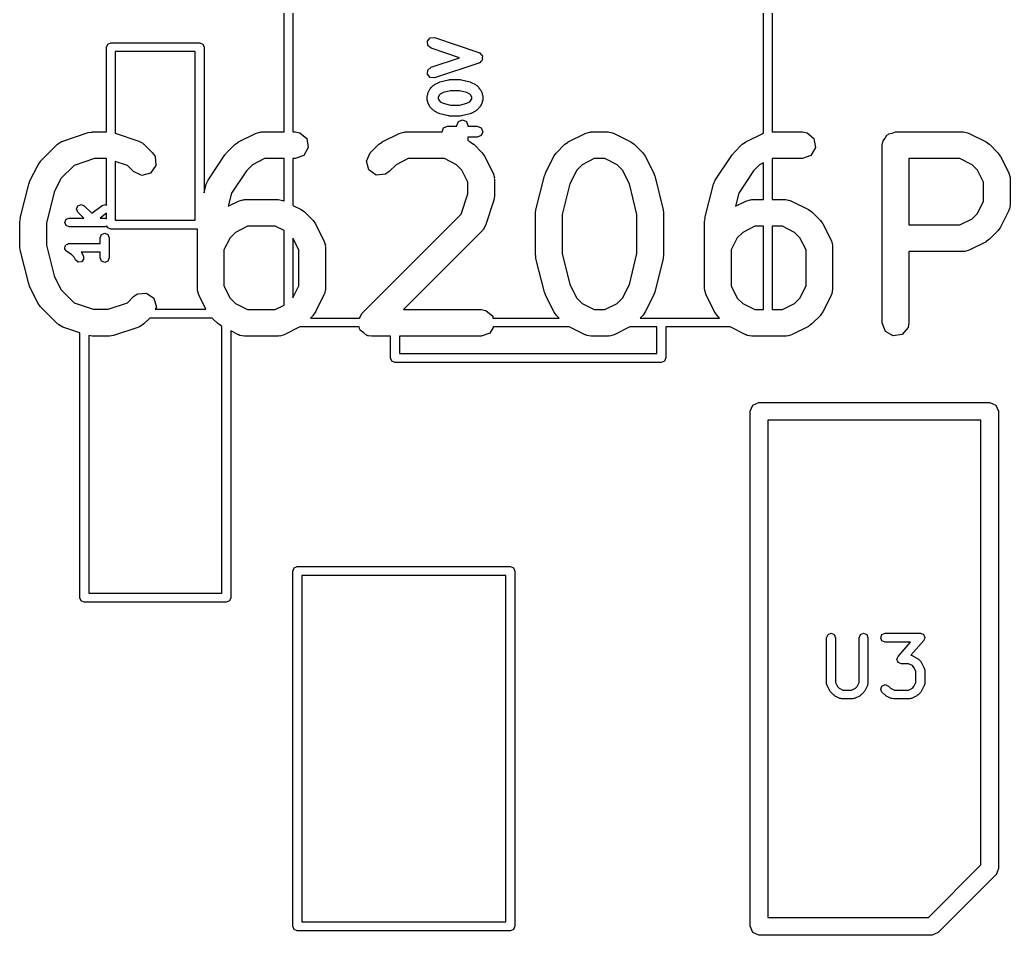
# Model space of a CAD drawing. Extents: x 97.5 to 143.9, y -109.8 to -49.
# Drawn here: x 112.99 to 118.56, y -104 to -98.85 of the extents above; entities that cross this region are included whole.
import ezdxf

# ---------------------------------------------------------------- set-up
doc = ezdxf.new("R2010")
doc.units = 0
doc.layers.add('BLACK', color=7, linetype='CONTINUOUS')

msp = doc.modelspace()

# ---------------------------------------------------------------- linework, layer by layer
at = {"layer": 'BLACK', "linetype": 'CONTINUOUS'}
for p, q in [((114.475, -99.4774), (114.475, -95.95)), ((114.525, -95.975), (114.525, -99.4774)), ((117.175, -99.4842), (117.175, -95.975)), ((117.225, -95.95), (117.225, -99.4774)), ((115.283, -98.9663), (115.299, -98.9482)), ((115.299, -98.9482), (115.323, -98.9465)), ((115.323, -98.9465), (115.573, -99.0299)), ((113.475, -99), (113.482, -98.9823)), ((113.475, -99.4774), (113.475, -99)), ((113.482, -98.9823), (113.5, -98.975)), ((113.5, -98.975), (114, -98.975)), ((114, -98.975), (114.018, -98.9823)), ((114.018, -98.9823), (114.025, -99)), ((114.025, -99), (114.025, -99.8193)), ((115.285, -98.9902), (115.283, -98.9663)), ((115.303, -99.0058), (115.285, -98.9902)), ((115.464, -99.0595), (115.303, -99.0058)), ((113.525, -99.025), (113.525, -99.4848)), ((113.975, -99.025), (113.525, -99.025)), ((113.975, -99.975), (113.975, -99.025)), ((115.303, -99.1132), (115.464, -99.0595)), ((115.573, -99.0299), (115.575, -99.0314)), ((115.575, -99.0314), (115.577, -99.0316)), ((115.577, -99.0316), (115.584, -99.0391)), ((115.584, -99.0391), (115.591, -99.0455)), ((115.591, -99.0455), (115.591, -99.0479)), ((115.591, -99.0479), (115.593, -99.0496)), ((115.593, -99.0496), (115.592, -99.0595)), ((115.592, -99.0595), (115.593, -99.0694)), ((115.285, -99.1289), (115.303, -99.1132)), ((115.573, -99.0892), (115.323, -99.1725)), ((115.575, -99.0876), (115.573, -99.0892)), ((115.577, -99.0875), (115.575, -99.0876)), ((115.584, -99.08), (115.577, -99.0875)), ((115.591, -99.0735), (115.584, -99.08)), ((115.593, -99.0694), (115.591, -99.0712)), ((115.591, -99.0712), (115.591, -99.0735)), ((115.283, -99.1527), (115.285, -99.1289)), ((115.299, -99.1708), (115.283, -99.1527)), ((115.323, -99.1725), (115.299, -99.1708)), ((115.301, -99.2327), (115.303, -99.2279)), ((115.303, -99.2279), (115.315, -99.216)), ((115.315, -99.216), (115.32, -99.214)), ((115.32, -99.214), (115.323, -99.2101)), ((115.323, -99.2101), (115.347, -99.1982)), ((115.347, -99.1982), (115.35, -99.198)), ((115.35, -99.198), (115.353, -99.1959)), ((115.353, -99.1959), (115.401, -99.184)), ((115.401, -99.184), (115.405, -99.1846)), ((115.405, -99.1846), (115.408, -99.183)), ((115.408, -99.183), (115.468, -99.183)), ((115.468, -99.183), (115.472, -99.1846)), ((115.472, -99.1846), (115.475, -99.184)), ((115.475, -99.184), (115.523, -99.1959)), ((115.523, -99.1959), (115.526, -99.198)), ((115.526, -99.198), (115.529, -99.1982)), ((115.529, -99.1982), (115.553, -99.2101)), ((115.553, -99.2101), (115.557, -99.214)), ((115.557, -99.214), (115.561, -99.216)), ((115.561, -99.216), (115.573, -99.2279)), ((115.573, -99.2279), (115.575, -99.2327)), ((115.282, -99.2738), (115.285, -99.2671)), ((115.282, -99.2976), (115.282, -99.2738)), ((115.285, -99.2598), (115.297, -99.236)), ((115.285, -99.2671), (115.285, -99.2598)), ((115.297, -99.236), (115.301, -99.2327)), ((115.351, -99.2685), (115.344, -99.2812)), ((115.344, -99.2812), (115.344, -99.2902)), ((115.355, -99.2638), (115.351, -99.2685)), ((115.372, -99.2557), (115.355, -99.2638)), ((115.412, -99.2455), (115.372, -99.2557)), ((115.464, -99.2455), (115.412, -99.2455)), ((115.505, -99.2557), (115.464, -99.2455)), ((115.521, -99.2638), (115.505, -99.2557)), ((115.526, -99.2685), (115.521, -99.2638)), ((115.532, -99.2812), (115.526, -99.2685)), ((115.532, -99.2902), (115.532, -99.2812)), ((115.575, -99.2327), (115.579, -99.236)), ((115.579, -99.236), (115.591, -99.2598)), ((115.591, -99.2598), (115.592, -99.2671)), ((115.592, -99.2671), (115.594, -99.2738)), ((115.594, -99.2738), (115.594, -99.2976)), ((115.285, -99.3043), (115.282, -99.2976)), ((115.285, -99.3116), (115.285, -99.3043)), ((115.297, -99.3354), (115.285, -99.3116)), ((115.301, -99.3388), (115.297, -99.3354)), ((115.303, -99.3435), (115.301, -99.3388)), ((115.315, -99.3554), (115.303, -99.3435)), ((115.344, -99.2902), (115.351, -99.3029)), ((115.351, -99.3029), (115.355, -99.3077)), ((115.355, -99.3077), (115.372, -99.3158)), ((115.372, -99.3158), (115.412, -99.3259)), ((115.412, -99.3259), (115.464, -99.3259)), ((115.464, -99.3259), (115.505, -99.3158)), ((115.505, -99.3158), (115.521, -99.3077)), ((115.521, -99.3077), (115.526, -99.3029)), ((115.526, -99.3029), (115.532, -99.2902)), ((115.573, -99.3435), (115.561, -99.3554)), ((115.575, -99.3388), (115.573, -99.3435)), ((115.579, -99.3354), (115.575, -99.3388)), ((115.591, -99.3116), (115.579, -99.3354)), ((115.592, -99.3043), (115.591, -99.3116)), ((115.594, -99.2976), (115.592, -99.3043)), ((115.32, -99.3574), (115.315, -99.3554)), ((115.323, -99.3613), (115.32, -99.3574)), ((115.347, -99.3732), (115.323, -99.3613)), ((115.35, -99.3734), (115.347, -99.3732)), ((115.353, -99.3756), (115.35, -99.3734)), ((115.401, -99.3875), (115.353, -99.3756)), ((115.405, -99.3869), (115.401, -99.3875)), ((115.408, -99.3884), (115.405, -99.3869)), ((115.468, -99.3884), (115.408, -99.3884)), ((115.472, -99.3869), (115.468, -99.3884)), ((115.475, -99.3875), (115.472, -99.3869)), ((115.523, -99.3756), (115.475, -99.3875)), ((115.526, -99.3734), (115.523, -99.3756)), ((115.529, -99.3732), (115.526, -99.3734)), ((115.553, -99.3613), (115.529, -99.3732)), ((115.557, -99.3574), (115.553, -99.3613)), ((115.561, -99.3554), (115.557, -99.3574)), ((115.365, -99.4762), (115.374, -99.4541)), ((115.374, -99.4541), (115.396, -99.4449)), ((115.396, -99.4449), (115.449, -99.4449)), ((115.449, -99.4405), (115.458, -99.4184)), ((115.449, -99.4449), (115.449, -99.4405)), ((115.458, -99.4184), (115.48, -99.4092)), ((115.48, -99.4092), (115.502, -99.4184)), ((115.502, -99.4184), (115.511, -99.4405)), ((115.511, -99.4405), (115.511, -99.4449)), ((115.511, -99.4449), (115.563, -99.4449)), ((115.563, -99.4449), (115.585, -99.4541)), ((115.585, -99.4541), (115.594, -99.4762)), ((113.229, -99.5288), (113.372, -99.4812)), ((113.372, -99.4812), (113.394, -99.4779)), ((113.394, -99.4779), (113.395, -99.4774)), ((113.395, -99.4774), (113.475, -99.4774)), ((113.525, -99.4848), (113.657, -99.5288)), ((114.219, -99.5329), (114.314, -99.4853)), ((114.314, -99.4853), (114.339, -99.4779)), ((114.339, -99.4779), (114.343, -99.4789)), ((114.343, -99.4789), (114.348, -99.4774)), ((114.348, -99.4774), (114.475, -99.4774)), ((114.525, -99.4774), (114.538, -99.4774)), ((114.538, -99.4774), (114.564, -99.4819)), ((114.564, -99.4819), (114.603, -99.5149)), ((115.028, -99.5329), (115.124, -99.4853)), ((115.124, -99.4853), (115.149, -99.4779)), ((115.149, -99.4779), (115.153, -99.4789)), ((115.153, -99.4789), (115.157, -99.4774)), ((115.157, -99.4774), (115.366, -99.4774)), ((115.366, -99.4774), (115.365, -99.4762)), ((115.563, -99.5074), (115.511, -99.5074)), ((115.511, -99.5074), (115.511, -99.5264)), ((115.585, -99.4983), (115.563, -99.5074)), ((115.594, -99.4762), (115.585, -99.4983)), ((116.076, -99.5329), (116.171, -99.4853)), ((116.171, -99.4853), (116.196, -99.4779)), ((116.196, -99.4779), (116.201, -99.4789)), ((116.201, -99.4789), (116.205, -99.4774)), ((116.205, -99.4774), (116.3, -99.4774)), ((116.3, -99.4774), (116.326, -99.4819)), ((116.326, -99.4819), (116.329, -99.4848)), ((116.329, -99.4848), (116.334, -99.4853)), ((116.334, -99.4853), (116.429, -99.5329)), ((117.076, -99.5329), (117.171, -99.4853)), ((117.171, -99.4853), (117.175, -99.4842)), ((117.225, -99.4774), (117.395, -99.4774)), ((117.395, -99.4774), (117.421, -99.4819)), ((117.421, -99.4819), (117.46, -99.5149)), ((117.861, -99.5118), (117.871, -99.4949)), ((117.871, -99.4949), (117.877, -99.4926)), ((117.877, -99.4926), (117.882, -99.4874)), ((117.882, -99.4874), (117.901, -99.484)), ((117.901, -99.484), (117.919, -99.4774)), ((117.919, -99.4774), (118.3, -99.4774)), ((118.3, -99.4774), (118.326, -99.4819)), ((118.326, -99.4819), (118.329, -99.4848)), ((118.329, -99.4848), (118.334, -99.4853)), ((118.334, -99.4853), (118.429, -99.5329)), ((113.104, -99.6422), (113.199, -99.547)), ((113.199, -99.547), (113.221, -99.532)), ((113.221, -99.532), (113.225, -99.5316)), ((113.225, -99.5316), (113.229, -99.5288)), ((113.657, -99.5288), (113.68, -99.5413)), ((113.68, -99.5413), (113.682, -99.5451)), ((113.682, -99.5451), (113.686, -99.547)), ((113.686, -99.547), (113.734, -99.5946)), ((114.152, -99.5946), (114.199, -99.547)), ((114.199, -99.547), (114.218, -99.5341)), ((114.218, -99.5341), (114.219, -99.5329)), ((114.612, -99.5654), (114.586, -99.6098)), ((114.603, -99.5149), (114.612, -99.5654)), ((114.961, -99.5946), (115.009, -99.547)), ((115.009, -99.547), (115.027, -99.5341)), ((115.027, -99.5341), (115.028, -99.5329)), ((115.511, -99.5264), (115.524, -99.5329)), ((115.524, -99.5329), (115.542, -99.5463)), ((115.542, -99.5463), (115.544, -99.547)), ((115.544, -99.547), (115.591, -99.5946)), ((116.009, -99.5946), (116.056, -99.547)), ((116.056, -99.547), (116.075, -99.5341)), ((116.075, -99.5341), (116.076, -99.5329)), ((116.429, -99.5329), (116.447, -99.5463)), ((116.447, -99.5463), (116.448, -99.547)), ((116.448, -99.547), (116.496, -99.5946)), ((117.009, -99.5946), (117.056, -99.547)), ((117.056, -99.547), (117.075, -99.5341)), ((117.075, -99.5341), (117.076, -99.5329)), ((117.469, -99.5654), (117.443, -99.6098)), ((117.46, -99.5149), (117.469, -99.5654)), ((117.844, -99.5524), (117.846, -99.5426)), ((117.844, -100.552), (117.844, -99.5524)), ((117.845, -99.5394), (117.847, -99.5365)), ((117.846, -99.5426), (117.845, -99.5394)), ((117.847, -99.5365), (117.849, -99.5267)), ((117.849, -99.5267), (117.861, -99.5118)), ((118.429, -99.5329), (118.447, -99.5463)), ((118.447, -99.5463), (118.448, -99.547)), ((118.448, -99.547), (118.496, -99.5946)), ((113.734, -99.5946), (113.749, -99.6159)), ((113.749, -99.6159), (113.753, -99.667)), ((114.047, -99.7489), (114.142, -99.606)), ((114.142, -99.606), (114.15, -99.5978)), ((114.15, -99.5978), (114.152, -99.5946)), ((114.586, -99.6098), (114.538, -99.6274)), ((114.94, -99.6411), (114.961, -99.5946)), ((115.591, -99.5946), (115.604, -99.613)), ((115.604, -99.613), (115.605, -99.6141)), ((115.605, -99.6141), (115.653, -99.7093)), ((115.947, -99.7093), (115.995, -99.6141)), ((115.995, -99.6141), (116.008, -99.5961)), ((116.008, -99.5961), (116.009, -99.5946)), ((116.496, -99.5946), (116.509, -99.613)), ((116.509, -99.613), (116.51, -99.6141)), ((116.51, -99.6141), (116.558, -99.7093)), ((116.904, -99.7489), (117, -99.606)), ((117, -99.606), (117.007, -99.5978)), ((117.007, -99.5978), (117.009, -99.5946)), ((117.443, -99.6098), (117.395, -99.6274)), ((118.496, -99.5946), (118.509, -99.613)), ((118.509, -99.613), (118.51, -99.6141)), ((118.51, -99.6141), (118.558, -99.7093)), ((113.042, -99.7569), (113.09, -99.6617)), ((113.09, -99.6617), (113.103, -99.6437)), ((113.103, -99.6437), (113.104, -99.6422)), ((113.293, -99.6656), (113.219, -99.7397)), ((113.407, -99.6274), (113.293, -99.6656)), ((113.475, -99.6274), (113.407, -99.6274)), ((113.475, -99.8895), (113.475, -99.6274)), ((113.593, -99.6656), (113.525, -99.6429)), ((113.525, -99.6429), (113.525, -99.975)), ((113.628, -99.7007), (113.593, -99.6656)), ((113.753, -99.667), (113.724, -99.7091)), ((114.297, -99.6616), (114.263, -99.6954)), ((114.365, -99.6274), (114.297, -99.6616)), ((114.475, -99.6274), (114.365, -99.6274)), ((114.475, -99.8661), (114.475, -99.6274)), ((114.538, -99.6274), (114.525, -99.6274)), ((114.525, -99.6274), (114.525, -99.8906)), ((114.953, -99.6906), (114.94, -99.6411)), ((115.106, -99.6616), (115.067, -99.7007)), ((115.175, -99.6274), (115.106, -99.6616)), ((115.378, -99.6274), (115.175, -99.6274)), ((115.446, -99.6616), (115.378, -99.6274)), ((115.476, -99.692), (115.446, -99.6616)), ((116.154, -99.6616), (116.124, -99.692)), ((116.222, -99.6274), (116.154, -99.6616)), ((116.282, -99.6274), (116.222, -99.6274)), ((116.351, -99.6616), (116.282, -99.6274)), ((116.381, -99.692), (116.351, -99.6616)), ((117.154, -99.6616), (117.12, -99.6954)), ((117.175, -99.6511), (117.154, -99.6616)), ((117.175, -99.8583), (117.175, -99.6511)), ((117.395, -99.6274), (117.225, -99.6274)), ((117.225, -99.6274), (117.225, -99.8583)), ((117.994, -99.6274), (117.994, -100.001)), ((118.282, -99.6274), (117.994, -99.6274)), ((118.351, -99.6616), (118.282, -99.6274)), ((118.381, -99.692), (118.351, -99.6616)), ((113.674, -99.7223), (113.628, -99.7007)), ((113.724, -99.7091), (113.674, -99.7223)), ((114.263, -99.6954), (114.179, -99.8213)), ((114.995, -99.7201), (114.953, -99.6906)), ((115.046, -99.7156), (114.995, -99.7201)), ((115.067, -99.7007), (115.046, -99.7156)), ((115.511, -99.7606), (115.476, -99.692)), ((115.653, -99.7093), (115.66, -99.7343)), ((115.66, -99.7343), (115.659, -99.7386)), ((115.894, -99.9151), (115.942, -99.7247)), ((115.942, -99.7247), (115.947, -99.7128)), ((115.947, -99.7128), (115.947, -99.7093)), ((116.124, -99.692), (116.085, -99.769)), ((116.42, -99.769), (116.381, -99.692)), ((116.558, -99.7093), (116.561, -99.7217)), ((116.561, -99.7217), (116.563, -99.7247)), ((116.563, -99.7247), (116.611, -99.9151)), ((117.12, -99.6954), (117.036, -99.8213)), ((118.415, -99.7606), (118.381, -99.692)), ((118.558, -99.7093), (118.565, -99.7343)), ((118.565, -99.7343), (118.564, -99.7386)), ((112.989, -99.9628), (113.037, -99.7723)), ((113.037, -99.7723), (113.042, -99.7605)), ((113.042, -99.7605), (113.042, -99.7569)), ((113.219, -99.7397), (113.18, -99.8167)), ((114.025, -99.8193), (114.037, -99.7723)), ((114.037, -99.7723), (114.047, -99.7493)), ((114.047, -99.7493), (114.047, -99.7489)), ((115.511, -99.8259), (115.511, -99.7606)), ((115.659, -99.7386), (115.661, -99.7429)), ((115.661, -99.7429), (115.661, -99.8381)), ((116.085, -99.769), (116.042, -99.9426)), ((116.463, -99.9426), (116.42, -99.769)), ((116.846, -99.9628), (116.894, -99.7723)), ((116.894, -99.7723), (116.904, -99.7493)), ((116.904, -99.7493), (116.904, -99.7489)), ((118.415, -99.868), (118.415, -99.7606)), ((118.564, -99.7386), (118.565, -99.7429)), ((118.565, -99.7429), (118.565, -99.8857)), ((113.18, -99.8167), (113.137, -99.9902)), ((114.179, -99.8213), (114.161, -99.8954)), ((115.473, -99.9404), (115.511, -99.8259)), ((115.661, -99.8381), (115.657, -99.8602)), ((117.036, -99.8213), (117.018, -99.8954)), ((113.307, -99.9107), (113.314, -99.893)), ((113.314, -99.893), (113.332, -99.8857)), ((113.332, -99.8857), (113.35, -99.893)), ((113.35, -99.893), (113.392, -99.9348)), ((113.392, -99.9348), (113.45, -99.8907)), ((113.45, -99.8907), (113.469, -99.886)), ((113.469, -99.886), (113.475, -99.8895)), ((114.161, -99.8954), (114.219, -99.8663)), ((114.219, -99.8663), (114.244, -99.8588)), ((114.244, -99.8588), (114.248, -99.8599)), ((114.248, -99.8599), (114.252, -99.8583)), ((114.252, -99.8583), (114.443, -99.8583)), ((114.443, -99.8583), (114.469, -99.8629)), ((114.469, -99.8629), (114.472, -99.8657)), ((114.472, -99.8657), (114.475, -99.8661)), ((114.525, -99.8906), (114.572, -99.9139)), ((115.657, -99.8618), (115.609, -100.005)), ((115.657, -99.8602), (115.657, -99.8618)), ((117.018, -99.8954), (117.076, -99.8663)), ((117.076, -99.8663), (117.101, -99.8588)), ((117.101, -99.8588), (117.105, -99.8599)), ((117.105, -99.8599), (117.11, -99.8583)), ((117.11, -99.8583), (117.175, -99.8583)), ((117.225, -99.8583), (117.3, -99.8583)), ((117.3, -99.8583), (117.326, -99.8629)), ((117.326, -99.8629), (117.329, -99.8657)), ((117.329, -99.8657), (117.334, -99.8663)), ((117.334, -99.8663), (117.429, -99.9139)), ((118.381, -99.9365), (118.415, -99.868)), ((118.565, -99.8857), (118.561, -99.9114)), ((113.314, -99.9284), (113.307, -99.9107)), ((113.348, -99.9619), (113.314, -99.9284)), ((113.475, -99.9348), (113.439, -99.9619)), ((113.475, -99.9658), (113.475, -99.9348)), ((114.572, -99.9139), (114.59, -99.9272)), ((114.59, -99.9272), (114.591, -99.9279)), ((114.591, -99.9279), (114.639, -99.9755)), ((114.914, -100.499), (115.473, -99.9404)), ((115.892, -99.9333), (115.894, -99.9186)), ((115.892, -100.171), (115.892, -99.9333)), ((115.894, -99.9186), (115.894, -99.9151)), ((116.042, -99.9426), (116.042, -100.162)), ((116.463, -100.162), (116.463, -99.9426)), ((116.611, -99.9151), (116.612, -99.9301)), ((116.612, -99.9301), (116.613, -99.9333)), ((116.613, -99.9333), (116.613, -100.171)), ((117.429, -99.9139), (117.447, -99.9272)), ((117.447, -99.9272), (117.448, -99.9279)), ((117.448, -99.9279), (117.496, -99.9755)), ((118.351, -99.9669), (118.381, -99.9365)), ((118.558, -99.9193), (118.51, -100.014)), ((118.561, -99.9114), (118.558, -99.9148)), ((118.558, -99.9148), (118.558, -99.9193)), ((112.987, -99.981), (112.99, -99.9662)), ((112.987, -100.124), (112.987, -99.981)), ((112.99, -99.9662), (112.989, -99.9628)), ((113.137, -99.9902), (113.137, -100.115)), ((113.24, -99.9869), (113.248, -99.9692)), ((113.248, -100.005), (113.24, -99.9869)), ((113.248, -99.9692), (113.265, -99.9619)), ((113.265, -100.012), (113.248, -100.005)), ((113.265, -99.9619), (113.348, -99.9619)), ((113.408, -100.012), (113.265, -100.012)), ((113.465, -100.012), (113.408, -100.012)), ((113.408, -100.012), (113.408, -100.012)), ((113.408, -100.012), (113.408, -100.012)), ((113.439, -99.9619), (113.465, -99.9619)), ((113.465, -99.9619), (113.475, -99.9658)), ((113.478, -100.007), (113.465, -100.012)), ((113.482, -100.018), (113.478, -100.007)), ((113.525, -99.975), (113.975, -99.975)), ((114.27, -100.008), (114.202, -100.043)), ((114.425, -100.008), (114.27, -100.008)), ((114.475, -100.033), (114.425, -100.008)), ((114.639, -99.9755), (114.652, -99.9939)), ((114.652, -99.9939), (114.653, -99.995)), ((114.653, -99.995), (114.7, -100.09)), ((115.609, -100.005), (115.597, -100.028)), ((116.844, -99.981), (116.847, -99.9662)), ((116.844, -100.362), (116.844, -99.981)), ((116.847, -99.9662), (116.846, -99.9628)), ((117.127, -100.008), (117.059, -100.043)), ((117.175, -100.008), (117.127, -100.008)), ((117.175, -100.477), (117.175, -100.008)), ((117.225, -100.008), (117.225, -100.477)), ((117.282, -100.008), (117.225, -100.008)), ((117.351, -100.043), (117.282, -100.008)), ((117.496, -99.9755), (117.509, -99.9939)), ((117.509, -99.9939), (117.51, -99.995)), ((117.51, -99.995), (117.558, -100.09)), ((117.994, -100.001), (118.282, -100.001)), ((118.282, -100.001), (118.351, -99.9669)), ((113.44, -100.073), (113.448, -100.055)), ((113.448, -100.055), (113.465, -100.048)), ((113.465, -100.048), (113.483, -100.055)), ((113.5, -100.025), (113.482, -100.018)), ((113.483, -100.055), (113.49, -100.073)), ((113.987, -100.025), (113.5, -100.025)), ((113.987, -100.362), (113.987, -100.025)), ((114.202, -100.043), (114.171, -100.073)), ((114.475, -100.452), (114.475, -100.033)), ((115.591, -100.034), (115.148, -100.477)), ((115.593, -100.03), (115.591, -100.034)), ((115.597, -100.028), (115.593, -100.03)), ((117.059, -100.043), (117.028, -100.073)), ((117.381, -100.073), (117.351, -100.043)), ((118.496, -100.034), (118.448, -100.082)), ((118.497, -100.033), (118.496, -100.034)), ((118.51, -100.014), (118.497, -100.033)), ((112.988, -100.127), (112.987, -100.124)), ((113.137, -100.115), (113.18, -100.288)), ((113.24, -100.13), (113.243, -100.123)), ((113.243, -100.123), (113.245, -100.116)), ((113.245, -100.116), (113.247, -100.114)), ((113.247, -100.114), (113.248, -100.112)), ((113.248, -100.112), (113.255, -100.109)), ((113.255, -100.109), (113.261, -100.105)), ((113.261, -100.105), (113.263, -100.106)), ((113.263, -100.106), (113.265, -100.105)), ((113.265, -100.105), (113.44, -100.105)), ((113.44, -100.105), (113.44, -100.073)), ((113.49, -100.073), (113.49, -100.187)), ((114.171, -100.073), (114.137, -100.142)), ((114.558, -100.142), (114.525, -100.075)), ((114.525, -100.075), (114.525, -100.411)), ((114.7, -100.09), (114.708, -100.115)), ((114.708, -100.115), (114.707, -100.12)), ((114.707, -100.12), (114.708, -100.124)), ((114.708, -100.124), (114.708, -100.362)), ((117.028, -100.073), (116.994, -100.142)), ((117.415, -100.142), (117.381, -100.073)), ((117.558, -100.09), (117.565, -100.115)), ((117.565, -100.115), (117.564, -100.12)), ((117.564, -100.12), (117.565, -100.124)), ((117.565, -100.124), (117.565, -100.362)), ((118.429, -100.096), (118.334, -100.143)), ((118.43, -100.094), (118.429, -100.096)), ((118.448, -100.082), (118.43, -100.094)), ((112.989, -100.142), (112.988, -100.127)), ((113.037, -100.332), (112.989, -100.142)), ((113.241, -100.132), (113.24, -100.13)), ((113.241, -100.135), (113.241, -100.132)), ((113.245, -100.141), (113.241, -100.135)), ((113.248, -100.147), (113.245, -100.141)), ((113.25, -100.148), (113.248, -100.147)), ((113.252, -100.151), (113.25, -100.148)), ((113.278, -100.168), (113.252, -100.151)), ((113.293, -100.183), (113.278, -100.168)), ((113.44, -100.155), (113.333, -100.155)), ((113.333, -100.155), (113.335, -100.157)), ((113.335, -100.157), (113.345, -100.176)), ((113.345, -100.176), (113.346, -100.195)), ((113.44, -100.187), (113.44, -100.155)), ((114.137, -100.142), (114.137, -100.344)), ((114.558, -100.344), (114.558, -100.142)), ((115.893, -100.175), (115.892, -100.171)), ((115.894, -100.19), (115.893, -100.175)), ((116.042, -100.162), (116.085, -100.336)), ((116.42, -100.336), (116.463, -100.162)), ((116.613, -100.171), (116.61, -100.186)), ((116.994, -100.142), (116.994, -100.344)), ((117.415, -100.344), (117.415, -100.142)), ((118.3, -100.151), (117.994, -100.151)), ((117.994, -100.151), (117.994, -100.552)), ((118.304, -100.15), (118.3, -100.151)), ((118.309, -100.151), (118.304, -100.15)), ((118.334, -100.143), (118.309, -100.151)), ((113.3, -100.198), (113.293, -100.183)), ((113.315, -100.211), (113.3, -100.198)), ((113.334, -100.209), (113.315, -100.211)), ((113.346, -100.195), (113.334, -100.209)), ((113.448, -100.205), (113.44, -100.187)), ((113.465, -100.212), (113.448, -100.205)), ((113.483, -100.205), (113.465, -100.212)), ((113.49, -100.187), (113.483, -100.205)), ((115.942, -100.38), (115.894, -100.19)), ((116.611, -100.19), (116.563, -100.38)), ((116.61, -100.186), (116.611, -100.19)), ((113.18, -100.288), (113.219, -100.365)), ((113.039, -100.335), (113.037, -100.332)), ((113.042, -100.348), (113.039, -100.335)), ((113.09, -100.443), (113.042, -100.348)), ((114.137, -100.344), (114.171, -100.413)), ((114.525, -100.411), (114.558, -100.344)), ((116.085, -100.336), (116.124, -100.413)), ((116.381, -100.413), (116.42, -100.336)), ((116.994, -100.344), (117.028, -100.413)), ((117.381, -100.413), (117.415, -100.344)), ((113.219, -100.365), (113.293, -100.439)), ((113.593, -100.439), (113.628, -100.404)), ((113.628, -100.404), (113.649, -100.389)), ((113.649, -100.389), (113.7, -100.385)), ((113.7, -100.385), (113.742, -100.414)), ((113.988, -100.366), (113.987, -100.362)), ((113.987, -100.37), (113.988, -100.366)), ((113.995, -100.395), (113.987, -100.37)), ((114.035, -100.475), (113.995, -100.395)), ((114.7, -100.395), (114.653, -100.491)), ((114.701, -100.391), (114.7, -100.395)), ((114.704, -100.388), (114.701, -100.391)), ((114.708, -100.362), (114.704, -100.388)), ((115.944, -100.383), (115.942, -100.38)), ((115.947, -100.395), (115.944, -100.383)), ((115.995, -100.491), (115.947, -100.395)), ((116.558, -100.395), (116.51, -100.491)), ((116.563, -100.38), (116.558, -100.392)), ((116.558, -100.392), (116.558, -100.395)), ((116.846, -100.366), (116.844, -100.362)), ((116.845, -100.37), (116.846, -100.366)), ((116.852, -100.395), (116.845, -100.37)), ((116.9, -100.491), (116.852, -100.395)), ((117.558, -100.395), (117.51, -100.491)), ((117.561, -100.388), (117.558, -100.391)), ((117.558, -100.391), (117.558, -100.395)), ((117.565, -100.362), (117.561, -100.388)), ((113.091, -100.444), (113.09, -100.443)), ((113.104, -100.463), (113.091, -100.444)), ((113.293, -100.439), (113.4, -100.475)), ((113.485, -100.475), (113.593, -100.439)), ((113.742, -100.414), (113.756, -100.464)), ((114.171, -100.413), (114.202, -100.443)), ((114.202, -100.443), (114.27, -100.477)), ((114.425, -100.477), (114.475, -100.452)), ((116.124, -100.413), (116.154, -100.443)), ((116.154, -100.443), (116.222, -100.477)), ((116.282, -100.477), (116.351, -100.443)), ((116.351, -100.443), (116.381, -100.413)), ((117.028, -100.413), (117.059, -100.443)), ((117.059, -100.443), (117.127, -100.477)), ((117.282, -100.477), (117.351, -100.443)), ((117.351, -100.443), (117.381, -100.413)), ((113.199, -100.558), (113.104, -100.463)), ((113.4, -100.475), (113.485, -100.475)), ((113.756, -100.464), (113.75, -100.475)), ((113.75, -100.475), (114.035, -100.475)), ((114.27, -100.477), (114.425, -100.477)), ((114.639, -100.51), (114.624, -100.525)), ((114.653, -100.491), (114.639, -100.509)), ((114.639, -100.509), (114.639, -100.51)), ((114.904, -100.52), (114.914, -100.499)), ((115.148, -100.477), (115.586, -100.477)), ((115.586, -100.477), (115.611, -100.482)), ((115.611, -100.482), (115.651, -100.515)), ((115.651, -100.515), (115.652, -100.525)), ((115.996, -100.492), (115.995, -100.491)), ((116.009, -100.51), (115.996, -100.492)), ((116.024, -100.525), (116.009, -100.51)), ((116.222, -100.477), (116.282, -100.477)), ((116.496, -100.51), (116.481, -100.525)), ((116.497, -100.509), (116.496, -100.51)), ((116.51, -100.491), (116.497, -100.509)), ((116.901, -100.492), (116.9, -100.491)), ((116.914, -100.51), (116.901, -100.492)), ((116.928, -100.525), (116.914, -100.51)), ((117.127, -100.477), (117.175, -100.477)), ((117.225, -100.477), (117.282, -100.477)), ((117.496, -100.51), (117.448, -100.558)), ((117.497, -100.509), (117.496, -100.51)), ((117.51, -100.491), (117.497, -100.509)), ((113.203, -100.56), (113.199, -100.558)), ((113.206, -100.564), (113.203, -100.56)), ((113.229, -100.576), (113.206, -100.564)), ((113.686, -100.558), (113.665, -100.573)), ((113.719, -100.525), (113.686, -100.558)), ((114.071, -100.525), (113.719, -100.525)), ((114.104, -100.558), (114.071, -100.525)), ((114.106, -100.558), (114.104, -100.558)), ((114.124, -100.572), (114.106, -100.558)), ((114.624, -100.525), (114.901, -100.525)), ((114.901, -100.525), (114.904, -100.52)), ((115.652, -100.525), (116.024, -100.525)), ((116.481, -100.525), (116.928, -100.525)), ((117.43, -100.571), (117.429, -100.572)), ((117.448, -100.558), (117.43, -100.571)), ((117.862, -100.601), (117.844, -100.552)), ((117.994, -100.552), (117.99, -100.578)), ((113.325, -100.608), (113.229, -100.576)), ((113.325, -102.1), (113.325, -100.608)), ((113.395, -100.627), (113.375, -100.624)), ((113.375, -100.624), (113.375, -102.075)), ((113.49, -100.627), (113.395, -100.627)), ((113.492, -100.627), (113.49, -100.627)), ((113.514, -100.624), (113.492, -100.627)), ((113.657, -100.576), (113.514, -100.624)), ((113.661, -100.573), (113.657, -100.576)), ((113.665, -100.573), (113.661, -100.573)), ((114.125, -100.573), (114.124, -100.572)), ((114.125, -102.075), (114.125, -100.573)), ((114.219, -100.619), (114.175, -100.598)), ((114.175, -100.598), (114.175, -102.1)), ((114.223, -100.62), (114.219, -100.619)), ((114.227, -100.623), (114.223, -100.62)), ((114.252, -100.627), (114.227, -100.623)), ((114.443, -100.627), (114.252, -100.627)), ((114.447, -100.626), (114.443, -100.627)), ((114.451, -100.627), (114.447, -100.626)), ((114.476, -100.619), (114.451, -100.627)), ((114.565, -100.575), (114.476, -100.619)), ((114.899, -100.575), (114.565, -100.575)), ((114.902, -100.59), (114.899, -100.575)), ((114.904, -100.592), (114.902, -100.59)), ((114.905, -100.595), (114.904, -100.592)), ((114.924, -100.608), (114.905, -100.595)), ((114.941, -100.623), (114.924, -100.608)), ((114.946, -100.624), (114.941, -100.623)), ((114.947, -100.625), (114.946, -100.624)), ((114.951, -100.625), (114.947, -100.625)), ((114.967, -100.627), (114.951, -100.625)), ((115.075, -100.627), (114.967, -100.627)), ((115.075, -100.75), (115.075, -100.627)), ((115.586, -100.627), (115.125, -100.627)), ((115.125, -100.627), (115.125, -100.725)), ((115.634, -100.61), (115.586, -100.627)), ((115.654, -100.575), (115.634, -100.61)), ((116.082, -100.575), (115.654, -100.575)), ((116.171, -100.619), (116.082, -100.575)), ((116.176, -100.62), (116.171, -100.619)), ((116.179, -100.623), (116.176, -100.62)), ((116.205, -100.627), (116.179, -100.623)), ((116.3, -100.627), (116.205, -100.627)), ((116.304, -100.626), (116.3, -100.627)), ((116.309, -100.627), (116.304, -100.626)), ((116.334, -100.619), (116.309, -100.627)), ((116.422, -100.575), (116.334, -100.619)), ((116.575, -100.575), (116.422, -100.575)), ((116.575, -100.725), (116.575, -100.575)), ((116.987, -100.575), (116.625, -100.575)), ((116.625, -100.575), (116.625, -100.75)), ((117.076, -100.619), (116.987, -100.575)), ((117.08, -100.62), (117.076, -100.619)), ((117.084, -100.623), (117.08, -100.62)), ((117.11, -100.627), (117.084, -100.623)), ((117.3, -100.627), (117.11, -100.627)), ((117.304, -100.626), (117.3, -100.627)), ((117.309, -100.627), (117.304, -100.626)), ((117.334, -100.619), (117.309, -100.627)), ((117.429, -100.572), (117.334, -100.619)), ((117.906, -100.626), (117.862, -100.601)), ((117.957, -100.617), (117.906, -100.626)), ((117.99, -100.578), (117.957, -100.617)), ((115.125, -100.725), (116.575, -100.725)), ((115.082, -100.768), (115.075, -100.75)), ((115.1, -100.775), (115.082, -100.768)), ((116.6, -100.775), (115.1, -100.775)), ((116.618, -100.768), (116.6, -100.775)), ((116.625, -100.75), (116.618, -100.768)), ((117.1, -101.05), (117.115, -101.015)), ((117.115, -101.015), (117.15, -101)), ((117.15, -101), (118.45, -101)), ((118.45, -101), (118.485, -101.015)), ((118.485, -101.015), (118.5, -101.05)), ((117.1, -103.95), (117.1, -101.05)), ((118.5, -101.05), (118.5, -103.625)), ((117.2, -101.1), (117.2, -103.9)), ((118.4, -101.1), (117.2, -101.1)), ((118.4, -103.604), (118.4, -101.1)), ((114.525, -101.95), (114.532, -101.932)), ((114.525, -103.95), (114.525, -101.95)), ((114.532, -101.932), (114.55, -101.925)), ((114.55, -101.925), (115.75, -101.925)), ((115.75, -101.925), (115.768, -101.932)), ((115.768, -101.932), (115.775, -101.95)), ((115.775, -101.95), (115.775, -103.95)), ((114.575, -101.975), (114.575, -103.925)), ((115.725, -101.975), (114.575, -101.975)), ((115.725, -103.925), (115.725, -101.975)), ((113.375, -102.075), (114.125, -102.075)), ((113.332, -102.118), (113.325, -102.1)), ((113.35, -102.125), (113.332, -102.118)), ((114.15, -102.125), (113.35, -102.125)), ((114.168, -102.118), (114.15, -102.125)), ((114.175, -102.1), (114.168, -102.118)), ((117.539, -102.307), (117.556, -102.3)), ((117.556, -102.3), (117.574, -102.307)), ((117.721, -102.307), (117.739, -102.3)), ((117.739, -102.3), (117.757, -102.307)), ((117.843, -102.307), (117.861, -102.3)), ((117.861, -102.3), (118.059, -102.3)), ((118.059, -102.3), (118.067, -102.303)), ((117.531, -102.325), (117.539, -102.307)), ((117.531, -102.584), (117.531, -102.325)), ((117.574, -102.307), (117.581, -102.325)), ((117.581, -102.325), (117.581, -102.578)), ((117.714, -102.325), (117.721, -102.307)), ((117.714, -102.578), (117.714, -102.325)), ((117.757, -102.307), (117.764, -102.325)), ((117.764, -102.325), (117.764, -102.584)), ((117.836, -102.325), (117.843, -102.307)), ((117.843, -102.342), (117.836, -102.325)), ((117.861, -102.35), (117.843, -102.342)), ((118.004, -102.35), (117.861, -102.35)), ((117.934, -102.43), (118.004, -102.35)), ((118.078, -102.341), (118.005, -102.424)), ((118.067, -102.303), (118.076, -102.306)), ((118.076, -102.306), (118.076, -102.307)), ((118.076, -102.307), (118.077, -102.307)), ((118.077, -102.307), (118.08, -102.315)), ((118.081, -102.333), (118.078, -102.341)), ((118.08, -102.315), (118.084, -102.323)), ((118.084, -102.325), (118.081, -102.333)), ((118.084, -102.323), (118.084, -102.324)), ((118.084, -102.324), (118.084, -102.325)), ((117.927, -102.447), (117.931, -102.439)), ((117.927, -102.448), (117.928, -102.447)), ((117.928, -102.447), (117.927, -102.447)), ((117.931, -102.456), (117.927, -102.448)), ((117.931, -102.439), (117.934, -102.43)), ((117.935, -102.464), (117.931, -102.456)), ((117.936, -102.465), (117.935, -102.464)), ((117.944, -102.468), (117.936, -102.465)), ((117.936, -102.465), (117.936, -102.465)), ((118.005, -102.424), (118.009, -102.424)), ((118.009, -102.424), (118.04, -102.44)), ((118.04, -102.44), (118.042, -102.443)), ((118.042, -102.443), (118.046, -102.444)), ((118.046, -102.444), (118.061, -102.459)), ((118.061, -102.459), (118.063, -102.463)), ((118.063, -102.463), (118.066, -102.466)), ((118.066, -102.466), (118.081, -102.496)), ((117.952, -102.472), (117.944, -102.468)), ((117.992, -102.472), (117.952, -102.472)), ((118.014, -102.482), (117.992, -102.472)), ((118.023, -102.492), (118.014, -102.482)), ((118.034, -102.514), (118.023, -102.492)), ((118.034, -102.578), (118.034, -102.514)), ((118.081, -102.496), (118.082, -102.502)), ((118.082, -102.502), (118.084, -102.508)), ((118.084, -102.508), (118.084, -102.584)), ((117.581, -102.578), (117.592, -102.599)), ((117.703, -102.599), (117.714, -102.578)), ((118.023, -102.599), (118.034, -102.578)), ((117.533, -102.589), (117.531, -102.584)), ((117.534, -102.595), (117.533, -102.589)), ((117.549, -102.625), (117.534, -102.595)), ((117.552, -102.628), (117.549, -102.625)), ((117.554, -102.632), (117.552, -102.628)), ((117.569, -102.647), (117.554, -102.632)), ((117.592, -102.599), (117.601, -102.609)), ((117.601, -102.609), (117.623, -102.62)), ((117.623, -102.62), (117.672, -102.62)), ((117.672, -102.62), (117.694, -102.609)), ((117.694, -102.609), (117.703, -102.599)), ((117.741, -102.632), (117.726, -102.647)), ((117.743, -102.628), (117.741, -102.632)), ((117.746, -102.625), (117.743, -102.628)), ((117.761, -102.595), (117.746, -102.625)), ((117.762, -102.589), (117.761, -102.595)), ((117.764, -102.584), (117.762, -102.589)), ((117.836, -102.614), (117.843, -102.597)), ((117.843, -102.632), (117.836, -102.614)), ((117.843, -102.597), (117.861, -102.589)), ((117.859, -102.647), (117.843, -102.632)), ((117.861, -102.589), (117.879, -102.597)), ((117.879, -102.597), (117.891, -102.609)), ((117.891, -102.609), (117.913, -102.62)), ((117.913, -102.62), (117.992, -102.62)), ((117.992, -102.62), (118.014, -102.609)), ((118.014, -102.609), (118.023, -102.599)), ((118.061, -102.632), (118.046, -102.647)), ((118.063, -102.628), (118.061, -102.632)), ((118.066, -102.625), (118.063, -102.628)), ((118.081, -102.595), (118.066, -102.625)), ((118.082, -102.589), (118.081, -102.595)), ((118.084, -102.584), (118.082, -102.589)), ((117.573, -102.649), (117.569, -102.647)), ((117.575, -102.652), (117.573, -102.649)), ((117.606, -102.667), (117.575, -102.652)), ((117.612, -102.668), (117.606, -102.667)), ((117.617, -102.67), (117.612, -102.668)), ((117.678, -102.67), (117.617, -102.67)), ((117.683, -102.668), (117.678, -102.67)), ((117.689, -102.667), (117.683, -102.668)), ((117.72, -102.652), (117.689, -102.667)), ((117.722, -102.649), (117.72, -102.652)), ((117.726, -102.647), (117.722, -102.649)), ((117.862, -102.649), (117.859, -102.647)), ((117.865, -102.652), (117.862, -102.649)), ((117.895, -102.667), (117.865, -102.652)), ((117.901, -102.668), (117.895, -102.667)), ((117.907, -102.67), (117.901, -102.668)), ((117.998, -102.67), (117.907, -102.67)), ((118.003, -102.668), (117.998, -102.67)), ((118.009, -102.667), (118.003, -102.668)), ((118.04, -102.652), (118.009, -102.667)), ((118.042, -102.649), (118.04, -102.652)), ((118.046, -102.647), (118.042, -102.649)), ((118.104, -103.9), (118.4, -103.604)), ((118.5, -103.625), (118.49, -103.65)), ((118.485, -103.66), (118.16, -103.985)), ((118.49, -103.65), (118.485, -103.66)), ((117.2, -103.9), (118.104, -103.9)), ((114.532, -103.968), (114.525, -103.95)), ((114.55, -103.975), (114.532, -103.968)), ((114.575, -103.925), (115.725, -103.925)), ((115.768, -103.968), (115.75, -103.975)), ((115.775, -103.95), (115.768, -103.968)), ((117.115, -103.985), (117.1, -103.95)), ((115.75, -103.975), (114.55, -103.975)), ((117.15, -104), (117.115, -103.985)), ((118.125, -104), (117.15, -104)), ((118.16, -103.985), (118.125, -104))]:
    msp.add_line(p, q, dxfattribs=at)

doc.saveas('drawing.dxf')
